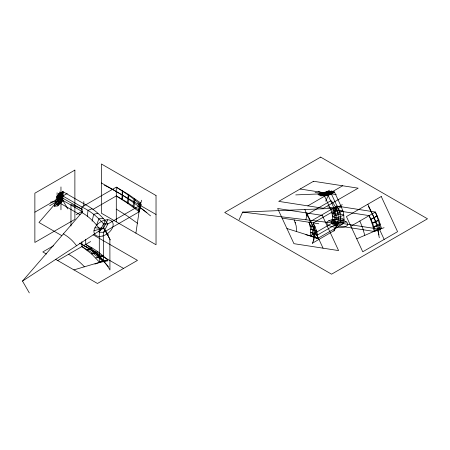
<?xml version="1.0" encoding="UTF-8"?>
<svg xmlns="http://www.w3.org/2000/svg" width="450" height="450" viewBox="0 0 450 450"><rect width="100%" height="100%" fill="white"/><g stroke="black" fill="none" stroke-linecap="round" stroke-linejoin="round"><path stroke-width="0.67" d="M70.971 225.979L70.976 204.502A96.941 75.088 -30 0 1 82.08 209.334M67.776 208.907L59.057 193.804L62.865 191.61L62.944 191.914L59.057 193.804L59.057 202.601L80.1 214.751M81.906 241.678L81.906 246.572L91.637 253.941L99.293 262.001L103.624 260.533L103.624 232.329L107.826 223.993C102.009 216.045 94.343 209.514 85.714 204.801L62.865 191.61L62.865 200.402L62.483 200.835M59.057 197.927L59.181 193.68M62.865 195.722L62.972 191.779M59.164 193.708L58.511 202.838A8.871 5.124 -60 0 0 57.758 203.372L54.394 206.286L57.831 205.886L62.078 201.279M62.246 201.099L62.932 191.953A3.521 2.031 -60 0 1 62.505 192.819A11.509 6.643 -60 0 1 62.111 193.511L60.137 196.464L57.831 205.886M296.499 231.531L296.201 225.945L294.193 219.96M313.611 241.256C314.876 235.069 314.01 228.398 311.293 222.829M87.328 216.546L88.02 210.369L92.081 208.738M104.541 220.191L103.556 228.099A96.941 75.088 -30 0 1 109.867 239.569L109.941 269.966A107.713 62.184 0 0 0 79.723 243.236M58.809 194.181L57.544 203.535L61.256 202.179L62.516 192.825L58.809 194.181L59.085 193.815M135.9 233.145L139.736 207.214L141.626 200.216M92.109 221.164L93.684 214.318L97.926 213.272M54.394 206.286L56.7 196.864L58.455 194.636M59.569 191.947L57.262 201.375L49.646 205.774M313.307 222.919L316.671 230.946L317.481 234.776L317.689 238.444L313.588 237.274L310.449 235.654L310.736 229.241L309.06 222.261L337.044 206.106L375.396 212.04L378.827 219.876L381.353 228.144L380.498 229.371L343.356 223.622L317.689 238.444L314.55 236.824L315.028 230.22L313.307 222.919L341.291 206.764L334.468 192.049L330.221 191.391L324 194.979A0.855 0.489 0 0 0 323.724 194.906L323.466 194.856A7.402 4.275 0 0 0 322.937 194.799L318.094 194.58L320.811 195.823L327.465 195.666M98.454 231.007L99.293 232.211L103.624 232.329L139.236 211.764L138.341 209.666L140.231 202.663L128.323 194.321L116.291 187.149L81.906 207L81.906 213.086M336.021 228.313L337.433 223.56A60.508 34.931 0 0 0 337.719 213.053L335.464 207.017A73.243 42.289 0 0 0 331.076 200.627L306.585 214.763A113.704 65.649 0 0 1 311.203 222.587L311.237 222.694M96.407 225.669L98.859 218.829L103.191 218.374M239.119 219.701L242.646 212.102L336.06 208.232L342.281 204.638M325.704 201.111L329.231 193.517L295.746 194.901M332.533 215.826L337.044 206.106L330.204 191.407L334.305 192.206L327.392 195.666L323.449 194.856L330.221 191.391M333.906 231.159L337.433 223.56L343.721 220.731A11.188 6.458 0 0 1 346.303 221.867M140.231 202.663L141.126 204.767L107.826 223.993L103.489 223.875L99.293 232.211L99.293 262.001L103.489 261.759L107.826 260.291C101.453 253.749 93.791 248.58 85.714 244.378L85.714 239.479M107.758 219.769L103.556 228.099L22.5 281.093L29.312 292.894M381.353 228.144L375.064 230.231L374.214 231.458L334.496 225.309L331.515 223.493L310.449 235.654L314.55 236.824M356.738 238.821L377.781 229.798L379.491 227.351M60.964 197.106L38.981 222.48L61.836 235.676M22.5 281.093L82.44 211.882M334.485 192.122L327.735 195.654M327.285 193.084L330.396 191.391L332.342 191.722M329.541 190.17L323.601 193.748L315.107 192.437M312.345 243.253L333.787 230.816A58.309 33.666 0 0 0 337.433 223.56L346.292 221.873C351.883 226.159 341.117 228.437 337.995 227.542A17.01 9.821 0 0 1 334.766 227.233C331.954 226.597 328.022 226.148 326.773 223.138A4.331 2.498 0 0 1 327.094 221.963L328.804 220.725A8.865 5.119 0 0 1 331.481 219.938L336.977 219.578A16.999 9.81 0 0 1 340.267 219.909L343.721 220.731M34.869 212.169L67.264 193.466M82.108 211.511L62.865 200.402L59.057 202.601A1.238 0.714 -60 0 0 58.764 202.697M76.196 214.695L82.637 210.971M92.908 209.441L116.291 195.941L127.536 202.494L138.341 209.666M53.73 245.638L42.818 251.938L46.457 254.042M57.718 260.539L90.624 241.543M307.822 205.875L342.647 185.771M331.56 193.725L334.474 192.054M350.876 226.192L375.396 212.04L378.433 220.539L380.498 229.371L374.214 231.458L372.099 223.554L369.174 215.629L330.829 209.694L324 194.979L328.247 195.638L335.076 210.352L336.195 216.349L335.582 222.171A56.149 32.417 0 0 1 334.496 225.309L343.356 223.622A64.845 37.44 0 0 0 344.053 219.437L343.575 213.086L341.291 206.764M60.806 201.589L58.528 202.826L62.297 201.043M59.181 193.674L60.964 192.707M318.094 194.58L326.391 191.678L329.439 191.464M331.892 190.845L323.601 193.748L318.173 191.267M320.811 195.823L329.102 192.915L333.354 192.403A5.698 3.291 0 0 0 334.311 192.212M94.894 264.082L103.556 261.146L107.758 260.904M379.299 237.769L377.781 229.798L384.069 227.717M73.918 269.893L103.556 261.146L108.383 266.625M93.977 230.732L103.556 228.099L108.383 234.922M56.7 196.864L60.137 196.464M50.389 202.174L57.262 201.375L57.083 192.791M107.826 260.291L103.624 260.533L95.878 252.107L85.714 244.378M338.338 213.131L336.06 208.226L333.157 208.35L334.344 211.854M94.894 227.863L103.556 228.099L110.368 239.901M242.646 212.102L337.433 223.56L331.476 219.926M300.127 189.011L336.262 194.602M327.566 206.916L336.06 208.226M282.082 218.087L318.786 223.763M305.865 234.709L314.066 237.049L317.205 238.663M286.926 228.521L314.066 237.049M328.804 220.719L337.433 223.56M326.391 191.678L329.102 192.915M81.906 246.572L93.684 253.665L103.489 261.759M101.385 182.942L156.032 214.487M59.057 193.804L81.906 207C90.186 211.011 97.661 216.743 103.489 223.875M60.514 196.847L82.018 209.261M93.15 234.793L137.475 260.381L97.459 283.483L55.564 259.301M79.836 243.18L123.553 268.419M116.291 209.132L126.996 215.797L137.368 223.228M81.906 212.496C89.263 216.917 95.726 222.941 100.282 230.243M343.356 223.622L340.374 221.805L331.515 223.493C333.062 219.021 332.674 214.02 330.829 209.694M116.291 195.941L128.064 203.586L139.236 211.764L141.126 204.767L128.852 195.418L116.291 187.149L116.291 221.822M140.023 207.439L146.891 212.692M103.421 231.986L103.624 232.329M337.044 206.106L339.683 211.933L340.667 217.856A61.29 35.387 0 0 1 340.644 219.341L340.374 221.805L313.588 237.274L312.379 229.967L309.06 222.261M368.364 206.381L372.285 213.834M367.83 204.238L384.165 239.422M306.731 212.996L323.061 248.181M359.848 221.012L362.706 228.105L364.787 235.373M137.942 203.012L139.736 207.214A215.421 124.374 60 0 1 150.564 215.899M369.174 215.629L372.493 222.891L375.064 230.231M295.144 222.238L295.408 222.992M377.831 230.006L378.973 234.956M83.812 201.504L83.812 206.235M60.964 186.93L60.964 209.796M63.371 233.893A64.626 50.057 -30 0 1 76.539 245.768M83.801 245.481A107.134 61.852 0 0 1 103.567 261.141M116.291 191.576A206.871 119.436 60 0 1 139.736 207.197M104.389 185.192A215.421 124.374 60 0 1 116.291 191.542M304.881 209.526A41.422 23.918 0 0 1 305.887 219.746M372.403 214.071A218.559 126.186 0 0 1 377.769 229.804M314.049 237.049A53.224 30.729 0 0 1 312.362 243.259M68.58 254.273A86.169 49.748 0 0 1 84.375 266.805M334.299 211.86A53.381 30.819 0 0 1 333.652 223.104M122.293 190.575L121.95 199.131L122.231 199.682L122.58 191.132L122.293 190.575M128.323 194.321L127.536 202.494L128.064 203.586L128.852 195.418L128.323 194.321M134.314 198.36L133.009 206.01L133.746 207.624L135.051 199.974L134.314 198.36M57.988 195.232L56.171 204.688L59.76 203.799L61.577 194.344L57.988 195.232M370.924 219.24L370.733 219.578L377.218 215.888L370.924 219.24M372.493 222.891L372.099 223.554L378.433 220.539L378.827 219.876L372.493 222.891M373.877 226.564L373.258 227.526L379.592 224.933L380.211 223.976L373.877 226.564M74.88 170.1L34.869 193.202L34.869 242.449L74.88 219.347L74.88 170.1M320.647 157.106L224.713 212.496L331.566 274.185L427.5 218.801L320.647 157.106M313.543 181.271L278.719 201.375L323.348 208.277L358.172 188.173L313.543 181.271M381.246 196.493L346.421 216.596L362.751 251.786L397.575 231.677L381.246 196.493M91.086 248.136L87.019 250.155L92.081 247.961L91.086 248.136M338.985 209.976L331.965 213.21L335.993 214.206L343.012 210.966L338.985 209.976M329.777 191.441L322.273 194.743L325.851 195.705L333.354 192.403L329.777 191.441M95.878 252.107L91.637 253.941L93.684 253.665L97.926 251.831L95.878 252.107M328.455 191.537L320.484 194.653L323.646 195.756L331.616 192.639L328.455 191.537M100.063 256.247L95.737 257.895L98.859 257.602L103.191 255.954L100.063 256.247M340.2 213.902L332.46 216.697L336.195 218.002L343.941 215.207L340.2 213.902M340.667 217.856L332.308 220.134L335.694 221.715L344.053 219.437L340.667 217.856M322.262 215.398L277.627 208.491L293.957 243.681L338.591 250.583L322.262 215.398M314.449 226.648L310.146 225.81L315.276 226.98L314.449 226.648M315.028 230.22L310.736 229.241L316.671 230.946L315.028 230.22M315.062 233.623L310.838 232.526L313.251 233.685L317.481 234.776L315.062 233.623M156.032 195.519L101.385 163.974L101.385 213.221L156.032 244.766L156.032 195.519M102.347 236.07A10.772 6.795 -35.3 0 0 112.433 222.002A10.772 6.795 -35.3 0 0 95.889 226.226A10.772 6.795 -35.3 0 0 102.347 236.07"/></g></svg>
